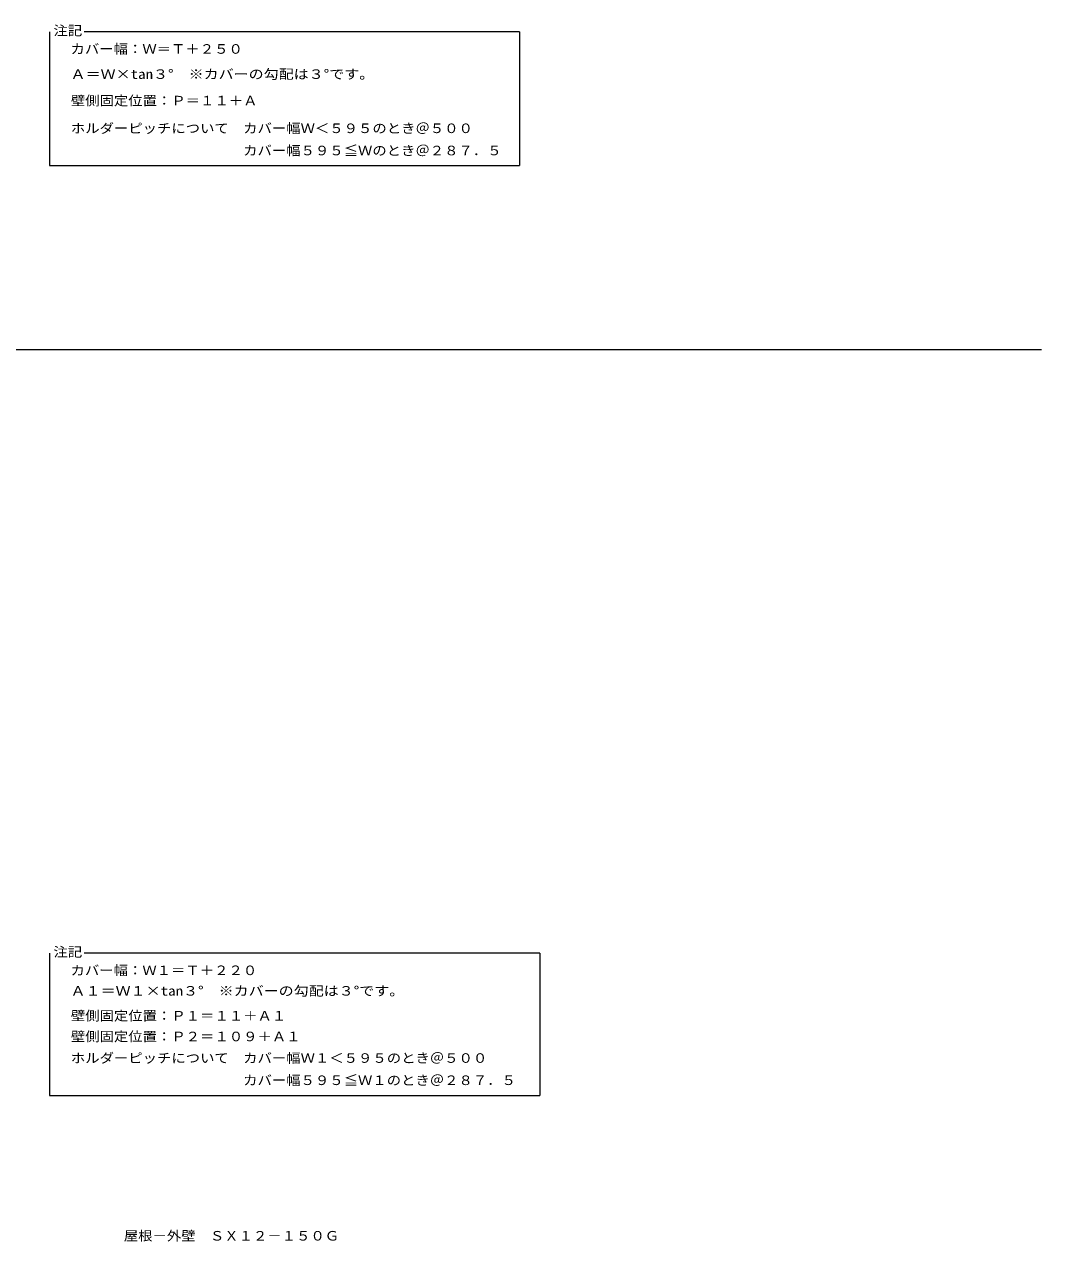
# Model space of a CAD drawing. Units: millimetres at full size, sheet at 1:2; details may follow other scales. Extents: x -795 to 795, y -545 to 504.
# Drawn here: x 172 to 795, y -545 to 201 of the extents above; entities that cross this region are included whole.
import ezdxf
from ezdxf.enums import TextEntityAlignment as Align

# ---------------------------------------------------------------- set-up
doc = ezdxf.new("R2010")
doc.units = ezdxf.units.MM
doc.header["$LTSCALE"] = 2
doc.layers.add('D-5', color=7, linetype='Continuous', lineweight=9)
doc.layers.add('F-5_F-5ﾚｲﾔ', color=2, linetype='Continuous')
doc.styles.add('ＭＳ ゴシック', font='')
doc.styles.get('ＭＳ ゴシック').set_extended_font_data('MS Gothic')

msp = doc.modelspace()

# ---------------------------------------------------------------- linework, layer by layer
at = {"layer": 'D-5'}
for p, q in [((187.349, 196.032), (187.349, 113.981)), ((475.239, 196.032), (208.548, 196.032)), ((475.239, 196.032), (475.239, 113.981)), ((187.349, 113.981), (475.239, 113.981)), ((-794.667, 1.267), (795.333, 1.267)), ((187.349, -368.424), (187.349, -455.604)), ((487.758, -368.424), (208.548, -368.424)), ((487.758, -368.424), (487.758, -455.604)), ((187.349, -455.604), (487.758, -455.604))]:
    msp.add_line(p, q, dxfattribs=at)

# ---------------------------------------------------------------- texts
at = {"layer": 'D-5', "color": 2, "style": 'ＭＳ ゴシック'}
for s, width, p in [('注記', 1.1, (189.739, 192.025)), ('カバー幅：Ｗ＝Ｔ＋２５０', 1.1, (200.211, 180.749)), ('Ａ＝Ｗ×tan３°\u3000※カバーの勾配は３°です。', 1.15, (200.211, 165.329)), ('壁側固定位置：Ｐ＝１１＋Ａ', 1.1, (200.395, 149.089)), ('ホルダーピッチについて\u3000カバー幅Ｗ＜５９５のとき＠５００', 1.1, (200.395, 132.147)), ('\u3000\u3000\u3000\u3000\u3000\u3000\u3000\u3000\u3000\u3000\u3000\u3000カバー幅５９５≦Ｗのとき＠２８７．５', 1.1, (200.395, 118.532)), ('注記', 1.1, (189.739, -372.43)), ('カバー幅：Ｗ１＝Ｔ＋２２０', 1.1, (200.211, -383.706)), ('Ａ１＝Ｗ１×tan３°\u3000※カバーの勾配は３°です。', 1.15, (200.211, -396.288)), ('壁側固定位置：Ｐ１＝１１＋Ａ１', 1.1, (200.395, -411.54)), ('壁側固定位置：Ｐ２＝１０９＋Ａ１', 1.1, (200.395, -424.228)), ('ホルダーピッチについて\u3000カバー幅Ｗ１＜５９５のとき＠５００', 1.1, (200.395, -437.439)), ('\u3000\u3000\u3000\u3000\u3000\u3000\u3000\u3000\u3000\u3000\u3000\u3000カバー幅５９５≦Ｗ１のとき＠２８７．５', 1.1, (200.395, -451.053))]:
    msp.add_text(s, height=5.865, dxfattribs=dict(at, width=width)).set_placement(p, align=Align.BOTTOM_LEFT)
at = {"layer": 'F-5_F-5ﾚｲﾔ', "style": 'ＭＳ ゴシック', "width": 1.1}
msp.add_text('屋根－外壁\u3000ＳＸ１２－１５０Ｇ', height=5.865, dxfattribs=at).set_placement((232.833, -546.333), align=Align.BOTTOM_LEFT)

doc.saveas('drawing.dxf')
